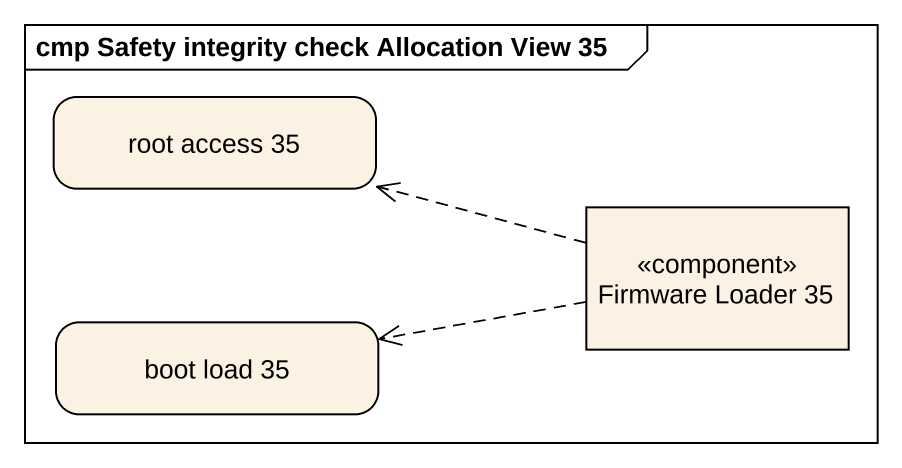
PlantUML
@startuml
mainframe cmp Safety integrity check Allocation View 35
hide empty description
state "root access 35" as root_access_35
state "Firmware Loader 35" as Firmware_Loader_35 <<component>>
state "boot load 35" as boot_load_35
Firmware_Loader_35 -left[dashed]-> root_access_35
Firmware_Loader_35 -left[dashed]-> boot_load_35
@enduml
